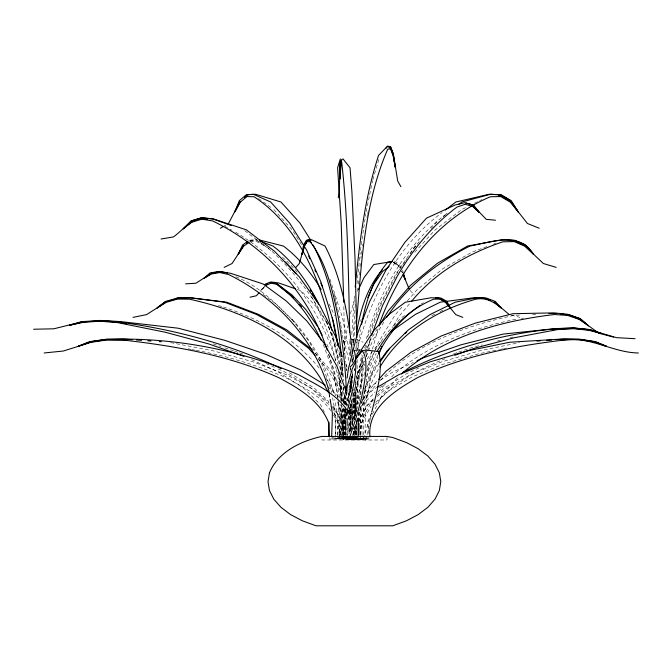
<?xml version="1.0" encoding="UTF-8"?>
<svg xmlns="http://www.w3.org/2000/svg" width="672" height="672" viewBox="0 0 672 672"><rect width="100%" height="100%" fill="white"/><g stroke="black" fill="none" stroke-linecap="round" stroke-linejoin="round"><path stroke-width="0.5" stroke-dasharray="3.36 2.52" d="M350.54 429.895L350.557 406.484M360.461 435.658L360.461 438.749L350.54 438.976L339.99 438.749L339.99 435.658M339.998 434.624L340.166 405.51M350.398 429.744L350.406 422.654M353.581 393.784L354.27 419.622M353.657 434.927L353.665 428.669M353.69 419.269L353.749 390.037M360.343 396.186L351.716 404.947L343.308 422.134L343.258 438.665L368.668 437.959L353.825 438.782L353.842 435.683M353.842 434.65L353.858 428.45M358.999 421.428L359.016 412.121M360.461 434.624L360.637 405.51M344.03 434.759L344.131 414.952L343.207 406.804M349.49 432.18L349.633 407.131M349.7 395.648L349.994 381.083M350.952 430.097L351.103 403.998M351.985 425.158L352.153 396.85M338.092 399.84L339.805 415.002L339.688 438.346L344.014 437.892L355.236 438.505L355.295 426.325M335.378 435.54L335.546 414.187L332.598 397.723M337.268 435.271L337.436 414.389L334.757 399.479M350.339 429.996L350.448 415.766L349.339 409.592M363.535 438.572L347.676 438.018L363.535 438.572L363.913 399.101L369.34 360.268L372.137 350.238M341.636 402.696L343.165 434.809M341.653 401.671L341.838 383.149M351.271 401.142L352.178 424.628M351.406 387.786L351.515 376.48M355.816 379.814L356.034 412.81M358.268 421.168L358.764 412.936M364.997 438.262L349.784 437.808L364.997 438.262L365.408 406.19L371.314 374.632L377.832 357.126M345.769 407.291L343.854 415.17L342.93 438.463L361.998 438.782L362.04 435.674M362.057 434.633C360.872 411.617 366.904 388.366 378.832 368.701M340.259 400.537L340.704 380.142M343.039 435.532L343.535 406.728M350.683 406.955L350.734 403.914M353.942 435.221L354.06 427.921M354.211 419.58L354.48 403.931L359.092 370.356L362.964 355.228M356.143 437.472L354.732 438.774L354.782 435.691M354.799 434.666L354.942 426.434M355.118 416.153L355.295 405.871L360.066 371.12L363.703 356.933M360.83 394.556L362.208 354.883M340.612 435.28L341.015 414.582L339.99 404.141M337.898 435.212L338.52 404.2L337.94 400.159M340.897 438.463L359.948 438.463L340.897 438.463L341.51 415.17L342.838 406.955M347.76 434.918L347.97 426.644M348.146 419.404L348.331 412.163M348.566 402.847L348.65 399.748M350.927 391.776L351.372 375.656M353.732 434.918L353.892 428.711M354.127 419.404L354.673 397.681L361.654 354.749M354.262 438.623L354.556 427.182M357.521 421.613L357.605 418.48M357.949 404.922L358.109 398.664L364.274 359.108M360.343 423.276L360.562 415.17L364.367 391.541M350.826 391.087L351.212 376.9M354.371 370.516L354.43 368.466M349.994 431.668L350.893 405.031L357.848 371.776L363.56 357.378M352.607 425.519L353.304 405.031L360.259 371.776L364.442 361.217M358.554 421.411L358.873 412.062M350.398 369.684L350.473 367.609M350.944 354.136L351.128 348.953M351.196 388.34L351.632 375.9M352.111 362.426L352.254 358.277M352.8 342.728L355.328 303.542M352.414 383.233L352.859 370.684M353.22 360.217L353.405 354.992M341.006 370.885L341.359 361.872M342.93 438.463L356.21 438.623L357.034 417.816M358.604 421.243C360.108 400.688 367.475 380.26 379.075 363.241M351.96 361.36L352.111 358.453M351.8 334.463L354.488 294.269M353.917 341.393L355.312 320.552M341.914 374.917L342.863 363.67M352.716 362.166L353.321 355.001M357.865 349.104L360.671 329.692M356.362 435.658L356.068 438.749L369.902 438.976L344.408 438.749L344.694 435.658M344.795 434.624L345.971 422.251M356.454 434.624L357.042 428.442M344.408 438.749L360.066 438.858L360.36 435.826M360.452 434.809L361.603 422.654L371.036 406.484M356.983 283.853L360.2 252.58M357.487 291.421L357.806 288.33M358.226 284.197L358.655 280.073M359.184 274.907L359.503 271.807M360.032 266.65L360.352 263.55M360.889 258.392L361.099 256.326M353.287 343.106L353.632 340.091L355.866 339.066L363.098 342.233M352.926 345.341L353.623 339.578L351.364 339.066L353.884 339.654L355.018 339.31M359.285 400.764L363.065 370.012L364.543 363.888M343.585 403.645L344.711 395.472M360.41 250.496L361.922 240.248M362.074 239.224L363.577 228.984M363.728 227.959L365.837 213.62M361.402 254.293L361.998 250.219M362.594 246.154L362.897 244.121M348.701 397.681L352.691 372.095M355.874 348.751L357.68 337.537M343.493 402.839L344.652 395.648M354.858 415.741L358.537 392.91L365.182 371.171M344.408 345.274L347.76 325.87M366.198 211.596L369.491 195.602M369.692 194.603L372.582 180.608M366.895 217.711L367.508 214.721M367.718 213.721L368.332 210.731M346.996 411.953L338.638 438.169L349.801 439.295L350.473 437.304L349.986 439.278L365.879 439.992L366.744 435.918M366.962 434.902L369.121 424.712M369.331 423.696L369.986 420.638M370.196 419.622L370.633 417.589L381.78 396.018L399.008 375.9M366.265 356.748L370.944 337.369M346.004 406.308L349.6 391.541L351.758 386.854M350.91 429.694L354.614 414.8L357.134 410.264M349.986 439.278L357.672 439.228L358.159 437.27M360.335 428.492L363.241 416.783L373.901 397.622M364.77 348.163L365.543 345.131M364.736 352.876L365.518 349.835M365.778 348.827L367.332 342.745M360.629 321.292L361.166 319.301M372.414 349.23L378.554 327.172M366.307 377.017L367.71 372.154L376.177 353.27M350.423 313.79L354.413 299.964M371.44 413.112L363.073 439.328L348.743 439.832L338.638 438.169M372.868 179.642L379.151 158.332M356.572 351.75C369.944 298.36 397.135 245.86 442.075 212.57M366.391 338.755C379.562 291.27 405.619 245.658 444.797 215.065M365.744 354.161L367.214 349.205M367.508 348.214L370.734 337.31M364.661 390.558L371.246 369.046L377.891 354.908M348.743 439.832L349.423 437.85M367.609 337.067L379.814 304.987L395.338 275.016L413.767 248.01L420.823 239.828M370.003 333.732L381.52 303.458L397.589 272.446L406.837 258.896M365.459 352.582L370.406 340.116L376.883 329.507M366.349 356.42L372.817 340.116L384.695 320.662M366.937 370.826L374.9 350.75M375.278 349.793L377.933 343.106L395.144 314.916L402.637 306.323M371.448 413.221L367.744 421.831L368.491 434.935M356.076 377.479L359.974 369.046L364.678 362.41M364.409 389.13L372.691 371.171L378.613 362.821M366.895 367.525L373.75 352.96M359.638 410.491L362.292 405.056L375.228 391.927M358.655 422.1L366.778 405.493L374.044 398.118M343.224 435.851L343.4 438.959L355.564 439.967L357.37 436.657M260.282 291.438L263.399 286.776M361.166 403.015L367.214 392.137L378.067 380.1M360.192 408.282L368.264 393.767L376.396 384.745M393.557 325.584L398.798 316.588L410.878 302.148M348.02 418.732L355.732 405.51L358.798 402.738M358.142 421.369L367.391 405.51L373.523 399.974M374.606 351.145L386.543 333.379L392.902 326.634M410.306 253.814L416.657 244.49M367.03 359.092L373.506 349.969M264.726 286.65L261.509 289.993L265.826 284.836M407.408 300.854L416.951 289.918L442.73 268.825L471.769 252.21M261.601 289.993L264.676 286.49M434.717 224.272L438.194 220.382M413.767 248.01L415.85 245.683M431.105 228.598L433.18 226.271M380.47 380.234C415.313 343.367 465.545 325.954 514.013 315.344L520.178 315.017M378.134 391.868L385.61 383.578M391.726 376.799L393.767 374.539C428.24 344.576 472.038 328.306 516.247 319.108M414.767 252.185L434.977 230.034L461.664 209.588M374.732 405.577C392.44 382.796 418.866 369.373 445.074 358.772M393.607 325.886L400.663 318.394L405.686 314.664M363.938 392.54L368.248 388.164L376.891 382.486M376.942 395.17L382.754 389.273L406.123 373.909L421.184 366.87M374.682 348.314L381.394 341.695M361.864 399.974L373.363 389.575L376.043 388.004M377.362 396.505L385.031 389.575L410.038 374.892L441.731 361.872L479.203 350.885L519.397 342.644M375.682 402.284L388.08 391.087L412.247 376.9L442.865 364.316L479.069 353.699L498.439 349.726M445.612 214.444L447.233 213.2M443.108 216.644L447.208 213.528M380.344 380.209L392.44 372.263L413.221 362.536M379.688 387.71L385.736 383.737M223.969 226.145L225.775 225.086M420.932 304.156L423.553 302.694M343.4 438.959L352.976 438.883L355.614 437.548M462.58 209.135L467.166 206.867M474.499 203.23L481.841 199.592M431.752 315.664L436.363 313.396M440.059 311.581L442.823 310.22M472.735 251.857L489.166 245.776M493.03 244.339L495.936 243.264M343.602 341.88L349.423 339.772M453.76 353.783L457.657 352.447M458.623 352.111L472.256 347.416L482.227 344.879M353.632 340.091L352.758 339.31L354.001 345.332M497.188 341.082L501.178 340.066M510.157 337.789L513.148 337.025M499.456 349.516L502.513 348.894M503.538 348.684L506.596 348.054M341.561 438.572L355.597 438.018L341.561 438.572L341.342 405.334M521.363 318.394L523.412 318.108M342.317 438.262L356.177 437.808L342.317 438.262A191.36 121.464 90 0 0 342.065 406.19M356.21 438.623L361.998 438.782M353.825 438.782L358.604 438.346L335.572 438.782L335.513 435.674M249.32 240.232L256.234 239.744L258.098 240.442M250.463 240.232L257.208 239.812M532.501 314.37L536.617 314.152M347.214 438.262L356.672 437.808L345.282 437.808L347.214 438.262L347.18 426.88M350.826 438.253L357.487 437.942L350.381 438.572L345.047 437.942M337.495 401.839L341.83 415.741L342.989 438.623L349.322 438.463L349.171 435.422M339.461 435.826L339.763 438.858L344.198 438.749L343.888 435.658M249.976 240.92L257.208 240.761L264.163 244.927M335.572 438.782L349.322 438.463M342.989 438.623L351.49 438.463M344.198 438.749L329.322 438.976L356.227 438.749L355.916 435.658M360.461 438.749L339.99 438.749M339.763 438.858L356.227 438.749M349.801 439.295L363.073 439.328M250.051 241.618L257.04 241.777A191.36 121.464 90 0 1 270.06 249.43M356.068 438.749L360.066 438.858M341.141 437.632L357.672 438.119L339.721 437.968L343.72 439.236L342.821 422.671L332.783 405.182M344.484 437.657L355.236 438.505M331.741 437.657L343.72 439.236M348.012 437.606L350.045 437.875L348.214 437.59M337.252 437.363L350.263 439.152L339.948 437.606M365.879 439.992L348.944 437.64L357.672 439.228M170.621 342.628L213.41 350.885L253.21 361.872L286.868 374.892L313.438 389.575L329.045 402.856M188.194 348.835L191.218 349.423M192.226 349.616L195.241 350.196M196.249 350.398C226.531 355.765 256.024 364.997 284.348 376.9C300.955 386.098 319.729 394.64 330.758 410.735M351.38 339.066L353.884 339.654L354.119 341.989M218.459 305.6L222.424 306.592M511.266 315.118L519.952 317.369M397.253 264.617L393.103 263.382M213.259 343.888L221.038 346.542M224.927 347.869L233.671 350.851M234.646 351.179L238.526 352.506M239.501 352.842L243.39 354.169M393.12 262.231L397.253 263.945L400.26 268.128M297.335 289.489L301.249 290.858L315.672 306.037L326.038 320.872M394.304 261.064L398.026 263.147L401.789 268.38M393.044 262.382L397.253 263.945M223.39 306.961C259.93 319.141 295.445 338.251 319.754 368.861M266.062 363.518L274.436 367.29M278.166 368.97L284.676 371.902L310.918 388.046L329.137 404.804L330.162 406.577M235.973 276.839C259.568 286.289 277.62 305.172 295.31 322.795C313.026 343.594 327.676 367.685 333.866 394.506M251.664 359.604L278.922 372.313L303.652 388.198L320.485 404.628L324.702 412.885M224.75 226.338L232.033 230.278M235.679 232.252C283.399 260.618 320.216 307.558 335.664 360.99M289.397 372.75L313.925 387.845L329.011 401.713M258.527 198.559L272.168 208.37M263.046 294.412L275.545 303.601L295.31 322.795M244.768 230.706L271.228 250.807M327.877 386.728L346.735 404.065L347.735 405.812M272.059 251.437C303.265 280.484 328.566 316.831 340.301 358.126M410.138 290.506L414.414 295.126M314.958 352.918L329.641 369.046L342.947 391.541L347.55 406.308M318.385 359.066L327.474 369.046L340.78 391.541L344.77 404.342M273.865 209.588L292.278 230.034M291.95 319.385L309.002 341.426L322.182 365.014L331.12 389.5L331.674 392.582M396.488 263.399L399.714 267.893M293.37 231.764L302.627 246.481M348.566 412.558L353.472 420.487M332.716 406.392L342.535 422.251L343.778 434.624M333.388 414.994L338.134 422.654L339.36 434.809M325.97 378.126L334.715 392.91L335.639 395.884M348.239 406.686L354.262 417.186M333.732 412.801L338.839 421.697L339.553 434.918M326.852 344.215L328.969 348.894M329.969 279.056L342.527 317.772L350.272 355.723M401.562 271.16L402.343 272.933M401.747 271.236L402.486 273M346.013 364.274L347.08 367.206M335.42 366.643L336.134 368.617M323.366 344.593L331.531 367.046L337.067 390.734L337.982 398.824M328.784 354.547L333.841 369.138L338.755 391.625L339.578 399.974M345.929 367.702L346.895 370.642M341.586 362.048L343.518 367.928M353.917 436.262L354.732 438.774M348.776 410.248L350.314 415.17L351.078 430.357M347.222 412.222L348.146 415.17L348.356 419.219M328.423 354.094L333.908 371.893L337.798 399.151M402.604 270.136L403.166 272.135M328.877 393.574L330.506 399.42M332.682 407.215L335.135 415.993L335.488 434.633M334.202 293.924L334.908 296.923M335.143 297.923L335.849 300.922M336.076 301.921L337.487 307.919M337.722 308.918L338.89 313.916M351.918 387.937L350.305 381.024L350.347 392.364L349.247 385.132M336.37 369.617L341.485 391.507L342.636 401.705M340.007 354.026L340.838 358.092M339.116 351.616L340.166 356.748M332.413 333.463L337.554 360.268L338.142 366.4M346.198 392.104L348.046 402.394M339.284 315.924L339.62 317.94M340.276 321.964L340.612 323.98M340.771 324.988L341.435 329.011M341.594 330.019L342.258 334.043M342.426 335.051L343.081 339.074M343.249 340.082L344.072 346.164M351.775 400.655L352.447 404.796L352.447 425.326M347.684 390.533L349.028 398.815M340.536 379.982L344.392 403.696M329.389 394.338L330.179 399.412M352.724 391.91L355.354 415.162M352.355 374.144L352.8 378.235M354.01 389.491L354.892 397.681L355.219 416.296M341.384 362.233L343.174 378.89M344.971 395.539L345.416 404.922M340.385 358.789L342.258 376.186M343.468 387.442L343.804 390.516M344.35 395.632L344.686 403.889M352.766 355.429L353.312 360.536M354.178 368.71L354.396 370.751M344.182 347.18L344.938 354.32M345.047 355.345L345.803 362.477M345.912 363.502L346.676 370.633M342.031 361.561L343.644 381.125M354.984 426.376L355.807 434.624M339.133 376.614L341.309 401.176M354.724 426.745L355.244 434.876M355.303 435.901L355.564 439.967M355.211 384.25L356.429 411.18M356.496 421.1L357.017 430.433M352.8 435.834L352.976 438.883M347.76 387.173L348.575 401.688M344.459 395.682L344.929 403.99M356.773 421.554L357 425.695M348.608 424.284L349.121 434.406M346.391 391.936L347.105 406.19M355.656 413.23L355.488 405.031A202.541 128.554 -90 0 0 353.917 389.306M355.9 424.494L356.11 434.734M346.105 412.062L346.256 419.336M346.408 426.611L346.584 434.918M345.173 409.13L345.71 434.734M356.924 341.813L357.017 349.087M355.362 424.57L355.547 434.918M350.221 341.477L350.28 344.551M343.854 306.541L344.627 354.287M345.526 411.18L345.996 438.295M344.77 409.055L345.223 434.918M349.843 340.662L350.053 357.218M357.118 359.495L357.445 408.559M356.513 420.395L356.647 434.734M350.347 349.684L350.389 353.8M350.624 378.496L350.75 391.868M348.844 409.987L349.062 433.877M345.022 409.13L345.257 434.734M350.146 368.592L350.171 371.692M347.13 412.398L347.155 419.639M357.454 418.001L357.462 422.201M350.776 404.233L350.809 430.013M350.364 403.662L350.381 430.357M344.988 395.968L344.996 404.359M345.005 408.559L345.047 434.792M386.988 437.329L386.988 439.992L321.812 439.992L321.812 437.329M352.447 433.541L352.447 435.59M350.045 405.023L350.045 431.718M344.56 408.895L344.56 434.927M311.648 296.94A191.36 121.464 90 0 1 335.798 361.351M338.05 372.582A191.36 121.464 90 0 1 341.704 401.05M326.416 321.283A202.541 128.554 90 0 1 341.342 374.825M343.249 387.215A202.541 128.554 90 0 1 343.644 390.348M344.24 395.581A202.541 128.554 90 0 1 345.005 403.981M329.204 304.139A202.541 128.554 -90 0 1 334.463 315.58M343.426 340.116A202.541 128.554 -90 0 1 349.129 361.679M350.406 367.718A202.541 128.554 -90 0 1 350.809 369.743M351.918 375.85A202.541 128.554 -90 0 1 352.758 380.99M282.492 257.216A195.695 124.211 90 0 1 297.503 272.538M326.516 321.443A195.695 124.211 90 0 1 342.367 376.74M345.005 395.363A195.695 124.211 90 0 1 345.895 404.788"/><path stroke-width="1.01" d="M358.966 434.86L358.991 423.494M338.554 346.903L333.354 321.46L320.914 281.87L306.608 250.026L289.691 223.154L270.64 201.995L253.302 194.25L246.196 194.838L239.341 200.659L234.872 211.856L240.005 201.592M328.751 436.254L328.91 422.142M358.117 436.708L358.26 422.209M247.649 241.408L242.642 244.961L238.3 254.05L243.281 245.776M331.691 436.363L332.413 413.599L330.179 399.412M369.978 436.96C366.912 407.946 395.548 390.146 417.371 377.74C463.142 355.723 513.576 346.139 563.665 340.091L564.06 340.091C590.184 336.076 612.839 352.674 638.4 352.976M400.882 186.69L397.706 181.02L393.338 153.838L390.667 146.908L387.761 146.202L385.82 148.504M338.285 197.87L339.091 192.419L340.259 167.126L340.922 160.6L341.67 160.373M343.778 302.392L341.191 222.785L337.596 167.807L340.318 158.945L339.553 166.286L339.73 179.096L340.276 167.966M356.504 323.266C361.368 264.701 363.955 203.759 387.736 149.184L390.524 148.949L393.086 155.585L395.22 167.16L393.179 153.838L390.508 146.908L387.442 146.202L378.546 155.425C364.669 197.946 359.503 242.642 355.202 286.978M339.73 179.096L341.603 159.625L343.056 158.945L350.036 167.807L351.935 192.024L355.051 259.224L356.849 337.663M395.22 167.16L393.179 154.711L390.558 147.924L388.676 147.773M340.368 167.059L340.561 165.228M379.109 325.164L379.672 323.156C399.168 269.321 436.456 219.517 490.342 196.753L500.724 196.552L510.25 202.129L518.196 211.856L512.341 203.23M345.408 390.365L345.971 386.274M347.096 378.101L348.356 368.903L357.176 334.438L369.802 301.241L385.879 270.228L404.947 242.273L426.476 218.165L455.28 204.935L464.646 202.726L472.475 204.918L486.226 219.341L495.508 220.214M344.82 394.624L352.195 369.046L355.74 361.502M295.882 267.38L299.334 263.508L302.03 254.024L303.542 244.961L306.44 240.232L309.07 239.744L311.371 242.894M356.58 332.455C360.394 310.103 367.172 287.238 382.326 269.833M361.553 324.593C365.593 302.299 372.624 279.594 387.778 262.231L392.44 261.4M227.497 272.992L218.702 271.421L209.966 272.983L204.12 278.149L211.613 273.16L220.34 271.597L230.782 273.344L263.113 283.979L286.39 301.106L306.844 320.964L323.904 342.997L337.084 366.593L346.013 391.079M352.548 353.388C348.356 316.68 342.124 279.216 325.063 246.044L311.573 239.744L307.7 240.232L304.794 244.961L302.039 254.05L304.265 245.557L307.104 240.92M371.725 412.112C376.572 392.524 383.292 371.784 378.764 351.54L365.425 350.045L362.242 350.969L355.816 358.915L357.176 353.858L360.049 349.793L354.329 350.381C358.882 370.978 351.994 392.053 346.996 411.953M302.039 254.05L304.357 246.154L307.138 241.618L310.17 241.777C326.777 263.273 332.464 290.623 338.142 316.588C342.367 341.166 345.425 365.98 346.34 390.919M349.759 436.859C357.244 415.372 363.88 393.33 365.862 370.574C365.854 363.989 366.618 356.42 362.267 350.977M371.666 335.395L382.452 305.802L397.261 276.2A273.504 188.58 -89 0 1 456.977 207.077L465.116 204.288L472.618 206.396L478.968 212.201L473.76 205.162L465.94 202.969M378.924 354.211L381.822 346.433M367.819 297.671L373.078 285.508M358.478 289.632L363.905 277.78L373.808 264.533L391.44 261.643M228.488 223.499L240.131 201.398M361.057 350.196L374.304 329.935L388.92 314.42L405.376 302.207L431.256 297.73L438.934 298.074L444.856 301.434L455.767 314.614L462.798 317.369M378.781 353.027C388.391 334.06 402.52 317.066 420.311 305.256M234.872 211.856L240.349 202.129L246.926 196.552L254.092 196.753C299.09 226.346 320.191 279.905 331.817 330.372M356.857 357.134L352.733 364.224L350.213 366.937M224.146 267.38L232.084 263.508L238.308 253.999M238.291 254.024L243.432 245.557M379.042 325.97L388.223 310.934L410.785 285.071L437.472 263.231L467.527 246.044L502.16 239.744L514.668 240.232L525.479 244.961L533.341 253.999L543.354 263.508L556.189 267.38M386.854 317.125C407.089 286.129 437.044 262.525 469.93 246.044C490.736 242.357 519.288 230.866 533.324 253.999L524.992 245.557L514.399 240.92L511.291 240.878M377.143 351.49C389.886 328.642 409.248 309.221 433.65 299.174L439.841 299.065L445.519 302.282L450.332 307.86L446.956 301.434L441.034 298.074L435.448 297.73M238.3 254.05L243.65 246.154L249.253 242.189M379.999 366.979C400.856 332.228 437.522 309.725 475.986 299.174L476.213 299.174C489.745 296.436 499.834 306.835 509.342 314.614M373.481 284.575L382.679 271.463L389.096 266.49M379.798 361.158L386.904 351.145L408.316 329.935L430.357 314.42L455.188 302.207L477.179 297.73L486.36 298.074L495.289 301.434L501.102 307.86L494.172 301.862M380.26 361.578L389.676 348.314M533.291 254.05L524.639 246.154L514.273 241.618L502.975 241.777C468.157 253.386 434.969 272.672 411.55 301.35M259.006 292.874L256.435 295.73L250.043 297.2M378.748 379.344L386.207 371.07L411.037 352.212L441.025 336.076L475.322 323.123L512.963 313.706L553.854 312.875L568.084 314.362L580.18 318.612L588.42 325.718L598.945 333.253L613.536 337.084M518.196 211.856L511.232 200.659L501.295 194.838L490.493 194.25L461.857 201.995L458.606 204.481M327.205 350.137C308.918 293.723 265.801 246.666 212.621 220.912L201.852 219.173L191.822 222.239L183.263 228.85L191.05 220.962L201.516 217.762L212.948 218.988L231.353 225.574M403.452 273.134L405.09 279.191L409.038 288.775M391.087 332.136L393.33 329.935L415.372 314.42L440.202 302.207L473.878 297.73L483.672 298.04M539.255 228.262L527.453 223.499L518.255 211.789M245.045 196.778L247.33 194.838L249.295 194.695M244.608 197.602L246.842 195.695M401.453 373.968C443.461 336.756 499.682 321.014 554.341 314.53L567.655 315.403L579.247 319.477L588.428 325.727L580.289 318.788L568.201 314.538L566.126 314.345M445.326 210.084L455.885 201.995L489.182 194.25L500.632 194.838L510.577 200.659M165.774 301.434L157.198 307.86L146.58 314.614L132.972 317.369M185.598 283.853L195.905 283.231L211.05 273.554L219.601 272.026M246.7 243.239L248.338 242.08M404.914 333.379L406.619 332.186M165.228 302.408L157.223 307.877L166.404 302.282L177.391 299.065L189.361 299.174C244.373 311.069 302.761 338.327 327.886 391.784M588.37 325.752L579.743 319.091L568.882 315.269M405.14 279.14L403.276 274.487M220.349 228.262L223.062 226.674M376.942 387.484L398.378 374.892L430.063 361.872L467.536 350.885L509.746 342.233L561.607 339.066L579.256 339.31L594.443 341.687L606.329 346.24L595.72 341.687L580.541 339.31L564.178 339.066L555.828 339.679M204.196 278.2L211.31 274.033L219.685 272.538L228.64 274.52C275.596 297.671 315.118 338.932 328.751 390.289L329.23 393.33M417.001 360.772L423.612 357.68L460.883 344.837L503.21 334.085L555.4 328.591L573.384 327.986L589.126 329.599M403.015 372.372C451.122 347.953 504 333.228 557.726 328.616L574.543 328.003L590.293 329.608L601.625 333.581L588.748 330.254L573.661 328.709L557.449 329.591L514.172 337.772L474.701 348.188L454.944 355.244M362.519 350.44L360.797 351.246L355.748 358.89M264.81 284.365L270.22 282.089L275.327 282.946C295.798 296.957 310.624 317.881 321.073 340.116M270.127 282.87L271.933 282.106L278.746 282.979L295.378 288.809M265.826 284.836L267.59 284.088M265.986 285.289L271.177 283.114L276.73 284.348L291.497 295.898L293.622 298.225M44.142 352.976L63.294 351.028L91.207 342.292L106.672 340.007L123.522 340.091C176.56 346.139 229.958 355.606 278.905 377.74C298.838 388.315 320.09 400.756 328.709 422.831L329.246 436.96M244.02 356.37L208.69 343.921L165.178 332.212L117.634 322.619L99.935 321.224L83.58 322.283L69.72 325.206L81.732 321.661L100.33 320.435L120.078 321.544L178.147 328.205L224.792 340.334L266.036 354.404L300.72 370.012L325.248 385.106M166.967 301.585L177.257 298.57L179.273 298.553M450.332 307.86L445.712 301.862L439.916 298.57L437.825 298.528M83.269 321.535L53.819 328.801L33.6 329.238M601.625 333.581L589.226 329.927L573.812 328.348L557.004 329.095M606.329 346.24L594.586 341.989L579.718 339.654L561.212 339.856M552.922 329.834L554.963 329.465M161.036 238.997L173.41 236.939C183.817 229.58 193.158 215.435 207.698 219.24M344.014 436.447L346.004 436.237M251.269 194.544L255.57 194.25L280.955 201.995L300.006 223.154L310.926 240.492M537.054 341.074L540.187 340.838M546.445 340.376L551.662 339.99M548.94 313.505L556.811 313.48M176.996 298.074L190.184 297.73L226.733 302.207L258.577 314.42L286.852 329.935L312.161 349.852M189.588 297.738L177.232 298.074L165.539 301.434L157.24 307.894M498.742 195.661L500.842 195.695L510.577 201.398L518.221 211.823M635.04 338.688L616.426 337.655L590.083 329.902M98.801 320.552L117.012 321.787C173.594 329.179 229.58 343.871 281.14 368.6M132.334 339.713L123.018 339.066L105.622 339.31L89.494 341.687L78.305 346.265M136.483 339.998L141.658 340.36M147.874 340.796L150.982 341.006M159.264 341.586L161.33 341.729M565.832 314.756L567.899 314.924M559.919 313.774L564.06 314.152M125.983 339.83L106.478 339.654L90.678 341.989L78.271 346.248L90.812 341.687L106.94 339.31L125.664 339.066C185.06 339.545 244.205 351.716 298.897 374.892C316.554 384.787 337.033 393.809 348.02 411.684M189.706 297.73L224.566 302.207L256.41 314.42L284.693 329.935L308.599 348.314L314.891 355.228M69.72 325.206L83.042 321.938L99.75 320.855L118.087 322.148L126.286 323.736M271.127 282.61L276.881 283.66L291.85 294.848L305.794 309.515L317.453 326.206M259.518 239.996L283.408 246.044A202.541 128.554 -90 0 1 321.157 289.397M340.931 161.582L341.653 161.809C348.079 218.408 348.39 275.486 349.709 332.38M484.705 298.074L490.064 300.09M485.428 298.57L490.283 300.392M259.963 241.147L273 246.044A202.541 128.554 90 0 1 318.797 304.139M494.382 302.072L501.026 307.894M183.263 228.85L191.318 220.937L201.785 217.736L213.478 218.938L246.347 229.849L274.462 251.21L299.208 276.73L319.889 305.701L335.941 337.302L342.384 356.916M472.87 205.724L478.918 212.226M299.284 304.416L301.409 306.734M312.522 244.465L313.673 246.044C331.187 280.157 337.344 318.713 341.485 356.454M318.503 327.944L322.216 335.177M308.624 256.007L309.876 258.796M314.908 269.984L315.748 271.849M320.771 283.038L322.442 286.768M403.511 275.596L405.065 279.149L403.234 274.772M332.203 317.772L337.865 345.467M341.704 358.495L342.031 361.561M347.155 419.639L347.172 425.846M285.188 261.979A191.36 121.464 90 0 1 295.848 273.689M310.212 289.918A195.695 124.211 90 0 1 311.254 291.581M312.287 293.261A195.695 124.211 90 0 1 316.798 301.081M269.48 472.769L268.01 481.673L269.48 490.577L273.815 499.195L280.904 507.268L290.506 514.542L302.333 520.783L316.008 525.798L392.792 525.798L406.468 520.783L418.295 514.542L427.904 507.268L434.986 499.195L439.328 490.577L440.79 481.673L439.328 472.769L434.986 464.15L427.904 456.078L418.295 448.804L406.468 442.562L392.792 437.548L386.988 436.439L321.812 436.439C300.922 441.05 278.116 451.861 269.48 472.769"/></g></svg>
